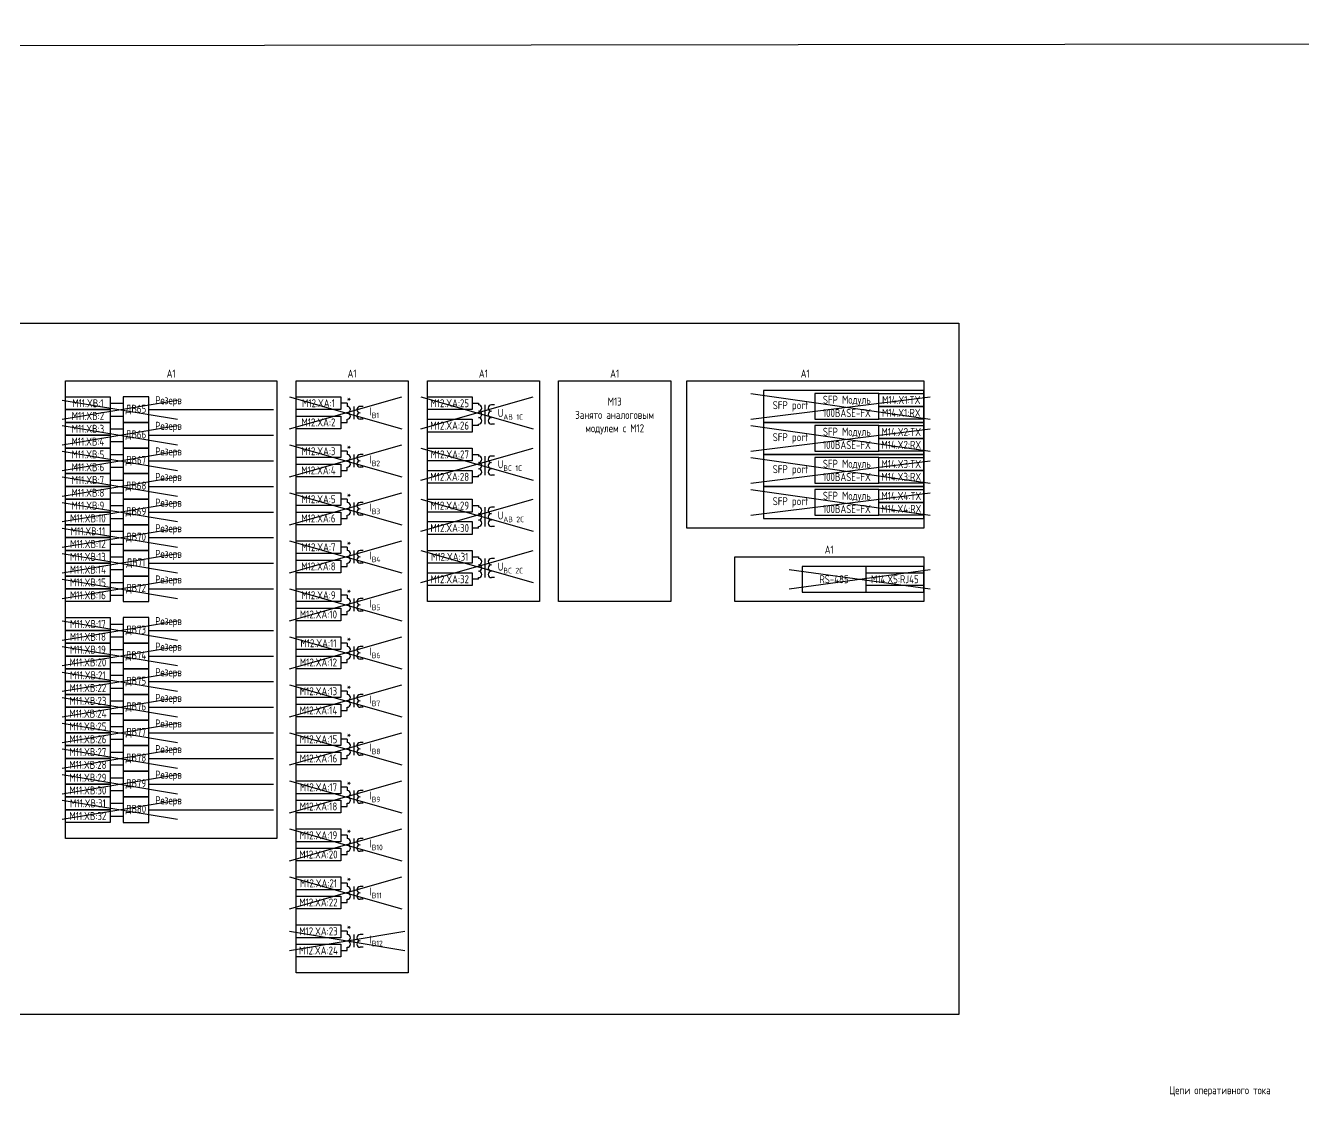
# Model space of a CAD drawing. Header units: millimetres. Extents: x -1245 to 5086, y -99 to 618.
# Drawn here: x 684.5 to 1083.6, y 280 to 618 of the extents above; entities that cross this region are included whole.
import ezdxf

# ---------------------------------------------------------------- set-up
doc = ezdxf.new("R2010")
doc.units = ezdxf.units.MM
doc.styles.add('Gost_type_A', font='GOST_A.TTF')

msp = doc.modelspace()

# ---------------------------------------------------------------- linework, layer by layer
at = {"color": 210}
for p, q in [((911, 503), (967, 495)), ((767, 502), (802, 492)), ((767, 492), (802, 502)), ((808, 502), (843, 492)), ((808, 492), (843, 502)), ((911, 495), (967, 502)), ((911, 493), (967, 485)), ((911, 485), (967, 492)), ((767, 487), (802, 477)), ((767, 477), (802, 487)), ((808, 486), (843, 476)), ((808, 476), (843, 486)), ((911, 483), (967, 475)), ((911, 475), (967, 482)), ((767, 472), (802, 462)), ((767, 462), (802, 472)), ((911, 473), (967, 465)), ((911, 465), (967, 472)), ((808, 470), (843, 460)), ((808, 460), (843, 470)), ((767, 457), (802, 447)), ((767, 447), (802, 457)), ((808, 454), (843, 444)), ((808, 444), (843, 454)), ((923, 448), (967, 442)), ((923, 442), (967, 448)), ((767, 442), (802, 432)), ((767, 432), (802, 442)), ((767, 427), (802, 417)), ((767, 417), (802, 427)), ((767, 412), (802, 402)), ((767, 402), (802, 412)), ((767, 397), (802, 387)), ((767, 387), (802, 397)), ((767, 382), (802, 372)), ((767, 372), (802, 382)), ((767, 367), (802, 357)), ((767, 357), (802, 367)), ((767, 352), (802, 342)), ((767, 342), (802, 352))]:
    msp.add_line(p, q, dxfattribs=at)
at = {"color": 114, "true_color": 0x139b48}
for p, q in [((696, 501), (732, 495)), ((696, 495), (732, 501)), ((696, 493), (732, 487)), ((696, 487), (732, 493)), ((696, 485), (732, 479)), ((696, 479), (732, 485)), ((696, 477), (732, 471)), ((696, 471), (732, 477)), ((696, 469), (732, 463)), ((696, 463), (732, 469)), ((696, 461), (732, 455)), ((696, 455), (732, 461)), ((696, 453), (732, 447)), ((696, 447), (732, 453)), ((696, 445), (732, 439)), ((696, 439), (732, 445)), ((696, 432), (732, 426)), ((696, 426), (732, 432)), ((696, 424), (732, 418)), ((696, 418), (732, 424)), ((696, 416), (732, 410)), ((696, 410), (732, 416)), ((696, 408), (732, 402)), ((696, 402), (732, 408)), ((696, 400), (732, 394)), ((696, 394), (732, 400)), ((696, 392), (732, 386)), ((696, 386), (732, 392)), ((696, 384), (732, 378)), ((696, 378), (732, 384)), ((696, 376), (732, 370)), ((696, 370), (732, 376)), ((767, 335), (803, 329)), ((767, 329), (803, 335))]:
    msp.add_line(p, q, dxfattribs=at)
for p, q in [((711, 500), (715, 500)), ((785, 500), (783, 500)), ((711, 496), (715, 496)), ((723, 498), (762, 498)), ((711, 492), (715, 492)), ((783, 494), (785, 494)), ((711, 488), (715, 488)), ((723, 490), (762, 490)), ((711, 484), (715, 484)), ((785, 485), (783, 485)), ((711, 480), (715, 480)), ((723, 482), (762, 482)), ((783, 479), (785, 479)), ((711, 476), (715, 476)), ((711, 472), (715, 472)), ((723, 474), (762, 474)), ((711, 468), (715, 468)), ((785, 470), (783, 470)), ((711, 464), (715, 464)), ((723, 466), (762, 466)), ((783, 464), (785, 464)), ((711, 460), (715, 460)), ((711, 456), (715, 456)), ((723, 458), (762, 458)), ((785, 455), (783, 455)), ((711, 452), (715, 452)), ((711, 448), (715, 448)), ((723, 450), (762, 450)), ((783, 449), (785, 449)), ((711, 444), (715, 444)), ((711, 440), (715, 440)), ((723, 442), (762, 442)), ((785, 440), (783, 440)), ((711, 431), (715, 431)), ((783, 434), (785, 434)), ((711, 427), (715, 427)), ((723, 429), (762, 429)), ((711, 423), (715, 423)), ((785, 425), (783, 425)), ((711, 419), (715, 419)), ((723, 421), (762, 421)), ((783, 419), (785, 419)), ((711, 415), (715, 415)), ((723, 413), (762, 413)), ((711, 411), (715, 411)), ((785, 410), (783, 410)), ((711, 407), (715, 407)), ((723, 405), (762, 405)), ((783, 404), (785, 404)), ((711, 403), (715, 403)), ((711, 399), (715, 399)), ((723, 397), (762, 397)), ((711, 395), (715, 395)), ((785, 395), (783, 395)), ((711, 391), (715, 391)), ((723, 389), (762, 389)), ((783, 389), (785, 389)), ((711, 387), (715, 387)), ((711, 383), (715, 383)), ((723, 381), (762, 381)), ((785, 380), (783, 380)), ((711, 379), (715, 379)), ((711, 375), (715, 375)), ((723, 373), (762, 373)), ((783, 374), (785, 374)), ((711, 371), (715, 371)), ((785, 365), (783, 365)), ((783, 359), (785, 359)), ((785, 350), (783, 350)), ((783, 344), (785, 344)), ((785, 335), (783, 335)), ((783, 329), (785, 329))]:
    msp.add_line(p, q)
at = {"ltscale": 4}
for p, q in [((785, 500), (785, 499)), ((785, 499.5), (785, 499)), ((787, 499), (787, 495)), ((787, 499), (787, 495)), ((790, 499), (789, 499)), ((790, 499), (789, 499)), ((824, 500), (826, 500)), ((826, 500), (826, 499.5)), ((826, 500), (826, 499.5)), ((828, 499.5), (828, 495.5)), ((831, 499.5), (830, 499.5)), ((785, 494), (785, 495)), ((790, 495), (789, 495)), ((790, 495), (789, 495)), ((828, 497.5), (828, 493.5)), ((826, 493), (824, 493)), ((826, 493), (826, 493.5)), ((831, 493.5), (830, 493.5)), ((785, 485), (785, 484)), ((785, 484.5), (785, 484)), ((787, 484), (787, 480)), ((787, 484), (787, 480)), ((790, 484), (789, 484)), ((790, 484), (789, 484)), ((824, 484), (826, 484)), ((826, 484), (826, 483.5)), ((826, 484), (826, 483.5)), ((828, 483.5), (828, 479.5)), ((831, 483.5), (830, 483.5)), ((785, 479), (785, 480)), ((790, 480), (789, 480)), ((790, 480), (789, 480)), ((828, 481.5), (828, 477.5)), ((826, 477), (824, 477)), ((826, 477), (826, 477.5)), ((831, 477.5), (830, 477.5)), ((785, 470), (785, 469)), ((785, 469.5), (785, 469)), ((787, 469), (787, 465)), ((787, 469), (787, 465)), ((790, 469), (789, 469)), ((790, 469), (789, 469)), ((824, 468), (826, 468)), ((826, 468), (826, 467.5)), ((826, 468), (826, 467.5)), ((828, 467.5), (828, 463.5)), ((831, 467.5), (830, 467.5)), ((785, 464), (785, 465)), ((790, 465), (789, 465)), ((790, 465), (789, 465)), ((828, 465.5), (828, 461.5)), ((826, 461), (824, 461)), ((826, 461), (826, 461.5)), ((831, 461.5), (830, 461.5)), ((785, 455), (785, 454)), ((785, 454.5), (785, 454)), ((787, 454), (787, 450)), ((787, 454), (787, 450)), ((790, 454), (789, 454)), ((790, 454), (789, 454)), ((824, 452), (826, 452)), ((826, 452), (826, 451.5)), ((826, 452), (826, 451.5)), ((828, 451.5), (828, 447.5)), ((831, 451.5), (830, 451.5)), ((785, 449), (785, 450)), ((790, 450), (789, 450)), ((790, 450), (789, 450)), ((828, 449.5), (828, 445.5)), ((826, 445), (824, 445)), ((826, 445), (826, 445.5)), ((831, 445.5), (830, 445.5)), ((785, 440), (785, 439)), ((785, 439.5), (785, 439)), ((787, 439), (787, 435)), ((787, 439), (787, 435)), ((790, 439), (789, 439)), ((790, 439), (789, 439)), ((785, 434), (785, 435)), ((790, 435), (789, 435)), ((790, 435), (789, 435)), ((785, 425), (785, 424)), ((785, 424.5), (785, 424)), ((787, 424), (787, 420)), ((787, 424), (787, 420)), ((790, 424), (789, 424)), ((790, 424), (789, 424)), ((785, 419), (785, 420)), ((790, 420), (789, 420)), ((790, 420), (789, 420)), ((785, 410), (785, 409)), ((785, 409.5), (785, 409)), ((787, 409), (787, 405)), ((787, 409), (787, 405)), ((790, 409), (789, 409)), ((790, 409), (789, 409)), ((785, 404), (785, 405)), ((790, 405), (789, 405)), ((790, 405), (789, 405)), ((785, 395), (785, 394)), ((785, 394.5), (785, 394)), ((787, 394), (787, 390)), ((787, 394), (787, 390)), ((790, 394), (789, 394)), ((790, 394), (789, 394)), ((785, 389), (785, 390)), ((790, 390), (789, 390)), ((790, 390), (789, 390)), ((785, 380), (785, 379)), ((785, 379.5), (785, 379)), ((787, 379), (787, 375)), ((787, 379), (787, 375)), ((790, 379), (789, 379)), ((790, 379), (789, 379)), ((785, 374), (785, 375)), ((790, 375), (789, 375)), ((790, 375), (789, 375)), ((785, 365), (785, 364)), ((785, 364.5), (785, 364)), ((787, 364), (787, 360)), ((787, 364), (787, 360)), ((790, 364), (789, 364)), ((790, 364), (789, 364)), ((785, 359), (785, 360)), ((790, 360), (789, 360)), ((790, 360), (789, 360)), ((785, 350), (785, 349)), ((785, 349.5), (785, 349)), ((787, 349), (787, 345)), ((787, 349), (787, 345)), ((790, 349), (789, 349)), ((790, 349), (789, 349)), ((785, 344), (785, 345)), ((790, 345), (789, 345)), ((790, 345), (789, 345)), ((785, 335), (785, 334)), ((785, 334.5), (785, 334)), ((787, 334), (787, 330)), ((787, 334), (787, 330)), ((790, 334), (789, 334)), ((790, 334), (789, 334)), ((785, 329), (785, 330)), ((790, 330), (789, 330)), ((790, 330), (789, 330))]:
    msp.add_line(p, q, dxfattribs=at)
at = {"color": 3}
msp.add_lwpolyline([(-1245, 609), (5086, 618), (5086, -90), (-1245, -99)], close=True, dxfattribs=at)
for points in [[(0, 525), (976, 525), (976, 309), (0, 309)], [(697, 507), (763, 507), (763, 364), (697, 364)], [(769, 507), (804, 507), (804, 322), (769, 322)], [(810, 507), (845, 507), (845, 438), (810, 438)], [(851, 507), (886, 507), (886, 438), (851, 438)], [(891, 507), (965, 507), (965, 461), (891, 461)], [(965, 504), (915, 504), (915, 494), (965, 494)], [(951, 503), (965, 503), (965, 499), (951, 499)], [(697, 502), (711, 502), (711, 498), (697, 498)], [(769, 502), (783, 502), (783, 498), (769, 498)], [(810, 502), (824, 502), (824, 498), (810, 498)], [(951, 499), (965, 499), (965, 495), (951, 495)], [(697, 498), (711, 498), (711, 494), (697, 494)], [(769, 496), (783, 496), (783, 492), (769, 492)], [(810, 495), (824, 495), (824, 491), (810, 491)], [(697, 494), (711, 494), (711, 490), (697, 490)], [(965, 494), (915, 494), (915, 484), (965, 484)], [(951, 493), (965, 493), (965, 489), (951, 489)], [(697, 490), (711, 490), (711, 486), (697, 486)], [(769, 487), (783, 487), (783, 483), (769, 483)], [(951, 489), (965, 489), (965, 485), (951, 485)], [(697, 486), (711, 486), (711, 482), (697, 482)], [(810, 486), (824, 486), (824, 482), (810, 482)], [(965, 484), (915, 484), (915, 474), (965, 474)], [(951, 483), (965, 483), (965, 479), (951, 479)], [(697, 482), (711, 482), (711, 478), (697, 478)], [(769, 481), (783, 481), (783, 477), (769, 477)], [(810, 479), (824, 479), (824, 475), (810, 475)], [(951, 479), (965, 479), (965, 475), (951, 475)], [(697, 478), (711, 478), (711, 474), (697, 474)], [(697, 474), (711, 474), (711, 470), (697, 470)], [(769, 472), (783, 472), (783, 468), (769, 468)], [(965, 474), (915, 474), (915, 464), (965, 464)], [(951, 473), (965, 473), (965, 469), (951, 469)], [(697, 470), (711, 470), (711, 466), (697, 466)], [(810, 470), (824, 470), (824, 466), (810, 466)], [(951, 469), (965, 469), (965, 465), (951, 465)], [(697, 466), (711, 466), (711, 462), (697, 462)], [(769, 466), (783, 466), (783, 462), (769, 462)], [(810, 463), (824, 463), (824, 459), (810, 459)], [(697, 462), (711, 462), (711, 458), (697, 458)], [(697, 458), (711, 458), (711, 454), (697, 454)], [(769, 457), (783, 457), (783, 453), (769, 453)], [(697, 454), (711, 454), (711, 450), (697, 450)], [(769, 451), (783, 451), (783, 447), (769, 447)], [(810, 454), (824, 454), (824, 450), (810, 450)], [(906, 452), (965, 452), (965, 438), (906, 438)], [(697, 450), (711, 450), (711, 446), (697, 446)], [(810, 447), (824, 447), (824, 443), (810, 443)], [(947, 447), (965, 447), (965, 443), (947, 443)], [(697, 446), (711, 446), (711, 442), (697, 442)], [(697, 442), (711, 442), (711, 438), (697, 438)], [(769, 442), (783, 442), (783, 438), (769, 438)], [(769, 436), (783, 436), (783, 432), (769, 432)], [(697, 433), (711, 433), (711, 429), (697, 429)], [(697, 429), (711, 429), (711, 425), (697, 425)], [(769, 427), (783, 427), (783, 423), (769, 423)], [(697, 425), (711, 425), (711, 421), (697, 421)], [(697, 421), (711, 421), (711, 417), (697, 417)], [(769, 421), (783, 421), (783, 417), (769, 417)], [(697, 417), (711, 417), (711, 413), (697, 413)], [(697, 413), (711, 413), (711, 409), (697, 409)], [(769, 412), (783, 412), (783, 408), (769, 408)], [(697, 409), (711, 409), (711, 405), (697, 405)], [(697, 405), (711, 405), (711, 401), (697, 401)], [(769, 406), (783, 406), (783, 402), (769, 402)], [(697, 401), (711, 401), (711, 397), (697, 397)], [(697, 397), (711, 397), (711, 393), (697, 393)], [(769, 397), (783, 397), (783, 393), (769, 393)], [(697, 393), (711, 393), (711, 389), (697, 389)], [(697, 389), (711, 389), (711, 385), (697, 385)], [(769, 391), (783, 391), (783, 387), (769, 387)], [(697, 385), (711, 385), (711, 381), (697, 381)], [(697, 381), (711, 381), (711, 377), (697, 377)], [(769, 382), (783, 382), (783, 378), (769, 378)], [(697, 377), (711, 377), (711, 373), (697, 373)], [(769, 376), (783, 376), (783, 372), (769, 372)], [(697, 373), (711, 373), (711, 369), (697, 369)], [(769, 367), (783, 367), (783, 363), (769, 363)], [(769, 361), (783, 361), (783, 357), (769, 357)], [(769, 352), (783, 352), (783, 348), (769, 348)], [(769, 346), (783, 346), (783, 342), (769, 342)], [(769, 337), (783, 337), (783, 333), (769, 333)], [(769, 331), (783, 331), (783, 327), (769, 327)]]:
    msp.add_lwpolyline(points, close=True)
at = {"linetype": 'Continuous', "lineweight": 25, "ltscale": 4}
for points in [[(931, 495), (951, 495), (951, 503), (931, 503)], [(931, 485), (951, 485), (951, 493), (931, 493)], [(931, 475), (951, 475), (951, 483), (931, 483)], [(931, 465), (951, 465), (951, 473), (931, 473)], [(927, 441), (965, 441), (965, 449), (927, 449)], [(927, 441), (947, 441), (947, 449), (927, 449)]]:
    msp.add_lwpolyline(points, close=True, dxfattribs=at)
at = {"ltscale": 4}
for points in [[(715, 494), (723, 494), (723, 502), (715, 502)], [(715, 486), (723, 486), (723, 494), (715, 494)], [(715, 478), (723, 478), (723, 486), (715, 486)], [(715, 470), (723, 470), (723, 478), (715, 478)], [(715, 462), (723, 462), (723, 470), (715, 470)], [(715, 454), (723, 454), (723, 462), (715, 462)], [(715, 446), (723, 446), (723, 454), (715, 454)], [(715, 438), (723, 438), (723, 446), (715, 446)], [(715, 425), (723, 425), (723, 433), (715, 433)], [(715, 417), (723, 417), (723, 425), (715, 425)], [(715, 409), (723, 409), (723, 417), (715, 417)], [(715, 401), (723, 401), (723, 409), (715, 409)], [(715, 393), (723, 393), (723, 401), (715, 401)], [(715, 385), (723, 385), (723, 393), (715, 393)], [(715, 377), (723, 377), (723, 385), (715, 385)], [(715, 369), (723, 369), (723, 377), (715, 377)]]:
    msp.add_lwpolyline(points, close=True, dxfattribs=at)
for centre, start, end in [((785, 498), 270, 90), ((785, 498), 270, 90), ((789, 498), 90, 270), ((789, 498), 90, 270), ((826, 498.5), 270, 90), ((830, 498.5), 90, 270), ((830, 498.5), 90, 270), ((785, 496), 270, 90), ((785, 496), 270, 90), ((789, 496), 90, 270), ((789, 496), 90, 270), ((826, 496.5), 270, 90), ((826, 494.5), 270, 90), ((830, 496.5), 90, 270), ((830, 496.5), 90, 270), ((830, 494.5), 90, 270), ((785, 483), 270, 90), ((785, 483), 270, 90), ((789, 483), 90, 270), ((789, 483), 90, 270), ((826, 482.5), 270, 90), ((830, 482.5), 90, 270), ((830, 482.5), 90, 270), ((785, 481), 270, 90), ((785, 481), 270, 90), ((789, 481), 90, 270), ((789, 481), 90, 270), ((826, 480.5), 270, 90), ((826, 478.5), 270, 90), ((830, 480.5), 90, 270), ((830, 480.5), 90, 270), ((830, 478.5), 90, 270), ((785, 468), 270, 90), ((785, 468), 270, 90), ((785, 466), 270, 90), ((785, 466), 270, 90), ((789, 468), 90, 270), ((789, 468), 90, 270), ((789, 466), 90, 270), ((789, 466), 90, 270), ((826, 466.5), 270, 90), ((830, 466.5), 90, 270), ((830, 466.5), 90, 270), ((826, 464.5), 270, 90), ((826, 462.5), 270, 90), ((830, 464.5), 90, 270), ((830, 464.5), 90, 270), ((830, 462.5), 90, 270), ((785, 453), 270, 90), ((785, 453), 270, 90), ((785, 451), 270, 90), ((785, 451), 270, 90), ((789, 453), 90, 270), ((789, 453), 90, 270), ((789, 451), 90, 270), ((789, 451), 90, 270), ((826, 450.5), 270, 90), ((830, 450.5), 90, 270), ((830, 450.5), 90, 270), ((826, 448.5), 270, 90), ((826, 446.5), 270, 90), ((830, 448.5), 90, 270), ((830, 448.5), 90, 270), ((830, 446.5), 90, 270), ((785, 438), 270, 90), ((785, 438), 270, 90), ((789, 438), 90, 270), ((789, 438), 90, 270), ((785, 436), 270, 90), ((785, 436), 270, 90), ((789, 436), 90, 270), ((789, 436), 90, 270), ((785, 423), 270, 90), ((785, 423), 270, 90), ((789, 423), 90, 270), ((789, 423), 90, 270), ((785, 421), 270, 90), ((785, 421), 270, 90), ((789, 421), 90, 270), ((789, 421), 90, 270), ((785, 408), 270, 90), ((785, 408), 270, 90), ((789, 408), 90, 270), ((789, 408), 90, 270), ((785, 406), 270, 90), ((785, 406), 270, 90), ((789, 406), 90, 270), ((789, 406), 90, 270), ((785, 393), 270, 90), ((785, 393), 270, 90), ((785, 391), 270, 90), ((785, 391), 270, 90), ((789, 393), 90, 270), ((789, 393), 90, 270), ((789, 391), 90, 270), ((789, 391), 90, 270), ((785, 378), 270, 90), ((785, 378), 270, 90), ((785, 376), 270, 90), ((785, 376), 270, 90), ((789, 378), 90, 270), ((789, 378), 90, 270), ((789, 376), 90, 270), ((789, 376), 90, 270), ((785, 363), 270, 90), ((785, 363), 270, 90), ((789, 363), 90, 270), ((789, 363), 90, 270), ((785, 361), 270, 90), ((785, 361), 270, 90), ((789, 361), 90, 270), ((789, 361), 90, 270), ((785, 348), 270, 90), ((785, 348), 270, 90), ((789, 348), 90, 270), ((789, 348), 90, 270), ((785, 346), 270, 90), ((785, 346), 270, 90), ((789, 346), 90, 270), ((789, 346), 90, 270), ((785, 333), 270, 90), ((785, 333), 270, 90), ((785, 331), 270, 90), ((785, 331), 270, 90), ((789, 333), 90, 270), ((789, 333), 90, 270), ((789, 331), 90, 270), ((789, 331), 90, 270)]:
    msp.add_arc(centre, 1, start, end, dxfattribs=at)

# ---------------------------------------------------------------- texts
at = {"char_height": 2.5, "line_spacing_factor": 0.9, "style": 'Gost_type_A'}
for s, insert, width, attachment_point in [('A1', (730, 508), 66, 8), ('A1', (786.5, 508), 35, 8), ('A1', (827.5, 508), 35, 8), ('A1', (868.5, 508), 35, 8), ('A1', (928, 508), 74.0002, 8), ('A1', (935.5, 453), 59.0002, 8), ('Цепи оперативного тока', (1057.5, 285), 395, 5)]:
    msp.add_mtext(s, dxfattribs=dict(at, insert=insert, width=width, attachment_point=attachment_point))
at = {"char_height": 2.5, "style": 'Gost_type_A'}
for s, insert, width, attachment_point in [('M11.XВ:1', (704, 500), 14, 5), ('ДВ65', (719, 498), 7.9998, 5), ('Резерв', (725, 499), 37, 7), ('M12.XA:1', (776, 500), 14, 5), ('*', (785.5, 501.5), 3, 5), ('M12.XA:25', (817, 500), 14, 5), ('M13\\PЗанято аналоговым модулем с М12', (868.5, 496), 35, 5), ('SFP port', (929, 499), 20, 6), ('SFP Mодуль 100BASE-FX', (941, 499), 19.9998, 5), ('M14.X1:TX', (958, 501), 14, 5), ('M11.XВ:2', (704, 496), 14, 5), ('M12.XA:2', (775.99, 494), 14.018, 5), ('\\A1;I{\\H0.7x;\\S^ В1;}', (792, 497), 8, 4), ('\\A1;U{\\H0.7x;\\S^ AB 1C;}', (832, 496.5), 12, 4), ('M14.X1:RX', (958, 497), 14, 5), ('M11.XВ:3', (704, 492), 14, 5), ('ДВ66', (719, 490), 7.9998, 5), ('Резерв', (725, 491), 37, 7), ('M12.XA:26', (816.99, 493), 14.018, 5), ('SFP Mодуль 100BASE-FX', (941, 489), 19.9998, 5), ('M14.X2:TX', (958, 491), 14, 5), ('M11.XВ:4', (704, 488), 14, 5), ('SFP port', (929, 489), 20, 6), ('M14.X2:RX', (958, 487), 14, 5), ('M11.XВ:5', (704, 484), 14, 5), ('ДВ67', (719, 482), 7.9998, 5), ('Резерв', (725, 483), 37, 7), ('M12.XA:3', (776, 485), 14, 5), ('*', (785.5, 486.5), 3, 5), ('\\A1;I{\\H0.7x;\\S^ В2;}', (792, 482), 8, 4), ('M12.XA:27', (816.99, 484), 14.018, 5), ('M11.XВ:6', (704, 480), 14, 5), ('M12.XA:4', (775.99, 478.99), 14.018, 5), ('\\A1;U{\\H0.7x;\\S^ BC 1C;}', (832, 480.5), 12, 4), ('SFP port', (929, 479), 20, 6), ('SFP Mодуль 100BASE-FX', (941, 479), 19.9998, 5), ('M14.X3:TX', (958, 481), 14, 5), ('M11.XВ:7', (704, 476), 14, 5), ('ДВ68', (719, 474), 7.9998, 5), ('Резерв', (725, 475), 37, 7), ('M12.XA:28', (816.99, 477), 14.018, 5), ('M14.X3:RX', (958, 477), 14, 5), ('M11.XВ:8', (704, 472), 14, 5), ('M12.XA:5', (776, 470), 14, 5), ('*', (785.5, 471.5), 3, 5), ('SFP Mодуль 100BASE-FX', (941, 469), 19.9998, 5), ('M14.X4:TX', (958, 471), 14, 5), ('M11.XВ:9', (704, 468), 14, 5), ('ДВ69', (719, 466), 7.9998, 5), ('Резерв', (725, 467), 37, 7), ('\\A1;I{\\H0.7x;\\S^ В3;}', (792, 467), 8, 4), ('M12.XA:29', (816.99, 468), 14.018, 5), ('SFP port', (929, 469), 20, 6), ('M14.X4:RX', (958, 467), 14, 5), ('M11.XВ:10', (704, 464), 14, 5), ('M12.XA:6', (775.99, 463.99), 14.018, 5), ('\\A1;U{\\H0.7x;\\S^ AB 2C;}', (832, 464.5), 12, 4), ('M11.XВ:11', (704, 460), 14, 5), ('ДВ70', (719, 458), 7.9998, 5), ('Резерв', (725, 459), 37, 7), ('M12.XA:30', (816.99, 461), 14.018, 5), ('M11.XВ:12', (704, 456), 14, 5), ('M12.XA:7', (776, 455), 14, 5), ('*', (785.5, 456.5), 3, 5), ('M11.XВ:13', (704, 452), 14, 5), ('ДВ71', (719, 450), 7.9998, 5), ('Резерв', (725, 451), 37, 7), ('\\A1;I{\\H0.7x;\\S^ В4;}', (792, 452), 8, 4), ('M12.XA:31', (816.99, 452), 14.018, 5), ('M11.XВ:14', (704, 448), 14, 5), ('M12.XA:8', (775.99, 448.99), 14.018, 5), ('\\A1;U{\\H0.7x;\\S^ BC 2C;}', (832, 448.5), 12, 4), ('M11.XВ:15', (704, 444), 14, 5), ('ДВ72', (719, 442), 7.9998, 5), ('Резерв', (725, 443), 37, 7), ('M12.XA:32', (816.99, 445), 14.018, 5), ('RS-485', (937, 445), 19.9998, 5), ('M14.X5:RJ45', (956, 445), 18.0002, 5), ('M11.XВ:16', (704, 440), 14, 5), ('M12.XA:9', (776, 440), 14, 5), ('*', (785.5, 441.5), 3, 5), ('M12.XA:10', (775.99, 433.99), 14.018, 5), ('\\A1;I{\\H0.7x;\\S^ В5;}', (792, 437), 8, 4), ('M11.XВ:17', (704, 431), 14, 5), ('Резерв', (725, 430), 37, 7), ('M11.XВ:18', (704, 427), 14, 5), ('ДВ73', (719, 429), 7.9998, 5), ('M11.XВ:19', (704, 423), 14, 5), ('Резерв', (725, 422), 37, 7), ('M12.XA:11', (776, 425), 14, 5), ('*', (785.5, 426.5), 3, 5), ('\\A1;I{\\H0.7x;\\S^ В6;}', (792, 422), 8, 4), ('M11.XВ:20', (704, 419), 14, 5), ('ДВ74', (719, 421), 7.9998, 5), ('M12.XA:12', (775.99, 419), 14.018, 5), ('M11.XВ:21', (704, 415), 14, 5), ('Резерв', (725, 414), 37, 7), ('M11.XВ:22', (704, 411), 14, 5), ('ДВ75', (719, 413), 7.9998, 5), ('M12.XA:13', (776, 410.01), 14, 5), ('*', (785.5, 411.5), 3, 5), ('M11.XВ:23', (704, 407), 14, 5), ('Резерв', (725, 406), 37, 7), ('\\A1;I{\\H0.7x;\\S^ В7;}', (792, 407), 8, 4), ('M11.XВ:24', (704, 403), 14, 5), ('ДВ76', (719, 405), 7.9998, 5), ('M12.XA:14', (775.99, 404), 14.018, 5), ('M11.XВ:25', (704, 399), 14, 5), ('Резерв', (725, 398), 37, 7), ('M11.XВ:26', (704, 395), 14, 5), ('ДВ77', (719, 397), 7.9998, 5), ('M12.XA:15', (776, 395), 14, 5), ('*', (785.5, 396.5), 3, 5), ('M11.XВ:27', (704, 391), 14, 5), ('Резерв', (725, 390), 37, 7), ('\\A1;I{\\H0.7x;\\S^ В8;}', (792, 392), 8, 4), ('M11.XВ:28', (704, 387), 14, 5), ('ДВ78', (719, 389), 7.9998, 5), ('M12.XA:16', (775.99, 388.99), 14.018, 5), ('M11.XВ:29', (704, 383), 14, 5), ('Резерв', (725, 382), 37, 7), ('M11.XВ:30', (704, 379), 14, 5), ('ДВ79', (719, 381), 7.9998, 5), ('M12.XA:17', (776, 380), 14, 5), ('*', (785.5, 381.5), 3, 5), ('M11.XВ:31', (704, 375), 14, 5), ('Резерв', (725, 374), 37, 7), ('M12.XA:18', (775.99, 373.99), 14.018, 5), ('\\A1;I{\\H0.7x;\\S^ В9;}', (792, 377), 8, 4), ('M11.XВ:32', (704, 371), 14, 5), ('ДВ80', (719, 373), 7.9998, 5), ('M12.XA:19', (776, 365), 14, 5), ('*', (785.5, 366.5), 3, 5), ('\\A1;I{\\H0.7x;\\S^ В10;}', (792, 362), 8, 4), ('M12.XA:20', (775.99, 358.99), 14.018, 5), ('M12.XA:21', (776, 350), 14, 5), ('*', (785.5, 351.5), 3, 5), ('\\A1;I{\\H0.7x;\\S^ В11;}', (792, 347), 8, 4), ('M12.XA:22', (775.99, 344), 14.018, 5), ('M12.XA:23', (776, 335), 14, 5), ('*', (785.5, 336.5), 3, 5), ('\\A1;I{\\H0.7x;\\S^ В12;}', (792, 332), 8, 4), ('M12.XA:24', (775.99, 328.99), 14.018, 5)]:
    msp.add_mtext(s, dxfattribs=dict(at, insert=insert, width=width, attachment_point=attachment_point))

doc.saveas('drawing.dxf')
